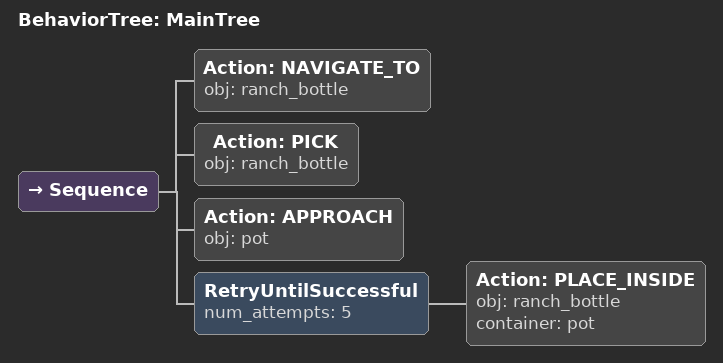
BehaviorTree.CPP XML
<root main_tree_to_execute="MainTree">
  <BehaviorTree ID="MainTree">
    <Sequence>
      <!-- Navigate to ranch_bottle -->
      <Action ID="NAVIGATE_TO" obj="ranch_bottle" />
      <!-- Pick ranch_bottle -->
      <Action ID="PICK" obj="ranch_bottle" />
      <!-- Approach pot -->
      <Action ID="APPROACH" obj="pot" />
      <!-- Retry PLACE_INSIDE pot up to 5 attempts -->
      <RetryUntilSuccessful num_attempts="5">
        <!-- Place inside pot -->
        <Action ID="PLACE_INSIDE" obj="ranch_bottle" container="pot" />
      </RetryUntilSuccessful>
    </Sequence>
  </BehaviorTree>
</root>
